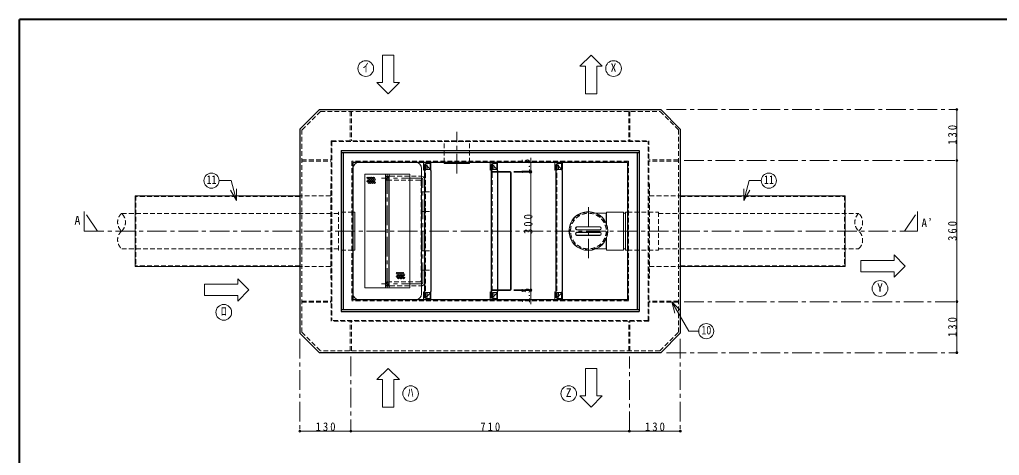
# Model space of a CAD drawing. Units: millimetres at full size, sheet at 1:10. Extents: x -2114 to 1936, y -1399 to 1411.
# Drawn here: x -2114 to 385, y 301 to 1411 of the extents above; entities that cross this region are included whole.
import ezdxf
from ezdxf.enums import TextEntityAlignment as Align

# ---------------------------------------------------------------- set-up
doc = ezdxf.new("R2010")
doc.units = ezdxf.units.MM
doc.header["$LTSCALE"] = 10
doc.header["$PDMODE"] = 32
doc.header["$PDSIZE"] = 5
doc.linetypes.add('CHAIN1', pattern=[8, 5, -1, 1, -1])
doc.linetypes.add('DASHED1', pattern=[1.8, 1.2, -0.6])
doc.layers.add('0-0_ﾚｲﾔ1', color=4, linetype='Continuous', lineweight=9)
doc.styles.add('ＭＳ ゴシック', font='')
doc.styles.get('ＭＳ ゴシック').set_extended_font_data('MS Gothic')

msp = doc.modelspace()

# ---------------------------------------------------------------- linework, layer by layer
at = {"layer": '0-0_ﾚｲﾔ1', "color": 1, "lineweight": 40}
for p in [(-2113.92, -1398.64), (1936.08, 1411.36)]:
    msp.add_line(p, (-2113.92, 1411.36), dxfattribs=at)
at = {"layer": '0-0_ﾚｲﾔ1'}
for p, q in [((-1159.64, 1250.94), (-1159.64, 1320.94)), ((-670.71, 1292.36), (-684.99, 1292.36)), ((-670.71, 1292.36), (-670.71, 1222.36)), ((-642.14, 1222.36), (-642.14, 1292.36)), ((-1202.49, 1250.94), (-1188.21, 1250.94)), ((-1173.92, 1222.36), (-1202.49, 1250.94)), ((-1145.35, 1250.94), (-1173.92, 1222.36)), ((-1159.64, 1250.94), (-1145.35, 1250.94)), ((-670.71, 1222.36), (-642.14, 1222.36)), ((276.08, 1182.36), (276.08, 1052.36)), ((-810.17, 1058.86), (-810.17, 1022.36)), ((276.08, 1052.36), (276.08, 692.36)), ((-863.17, 1023.86), (-895.17, 1023.86)), ((-895.17, 1022.36), (-863.17, 1022.36)), ((-861.67, 723.86), (-861.67, 1020.86)), ((-860.17, 723.86), (-860.17, 1020.86)), ((-573.92, 917.86), (-568.92, 917.86)), ((-692.44, 883.36), (-634.41, 883.36)), ((-692.44, 875.36), (-634.41, 875.36)), ((-692.44, 869.36), (-634.41, 869.36)), ((-692.44, 861.36), (-634.41, 861.36)), ((-573.92, 826.86), (-568.92, 826.86)), ((31.08, 797.36), (31.08, 768.79)), ((116.08, 797.36), (31.08, 797.36)), ((-1557.49, 750.94), (-1528.92, 722.36)), ((-1557.49, 736.65), (-1557.49, 750.94)), ((31.08, 768.79), (116.08, 768.79)), ((-1642.49, 736.65), (-1642.49, 708.08)), ((-1557.49, 736.65), (-1642.49, 736.65)), ((-1642.49, 708.08), (-1557.49, 708.08)), ((-863.17, 722.36), (-895.17, 722.36)), ((-895.17, 720.86), (-863.17, 720.86)), ((276.08, 692.36), (276.08, 562.36)), ((-1202.49, 493.79), (-1173.92, 522.36)), ((-1173.92, 522.36), (-1145.35, 493.79)), ((-642.14, 522.36), (-670.71, 522.36)), ((-670.71, 522.36), (-670.71, 452.36)), ((-642.14, 452.36), (-642.14, 522.36)), ((-1188.21, 493.79), (-1202.49, 493.79)), ((-1188.21, 493.79), (-1188.21, 423.79)), ((-1145.35, 493.79), (-1159.64, 493.79)), ((-642.14, 452.36), (-627.85, 452.36)), ((-1398.92, 362.36), (-1268.92, 362.36)), ((-1268.92, 362.36), (-558.92, 362.36)), ((-558.92, 362.36), (-428.92, 362.36))]:
    msp.add_line(p, q, dxfattribs=at)
at = {"layer": '0-0_ﾚｲﾔ1', "color": 5, "lineweight": 25}
for p, q in [((-1348.92, 1182.36), (-1398.92, 1132.36)), ((-1348.92, 1182.36), (-478.92, 1182.36)), ((-428.92, 1132.36), (-478.92, 1182.36)), ((-428.92, 1132.36), (-428.92, 612.36)), ((-1293.92, 1077.36), (-533.92, 1077.36)), ((-1293.92, 1077.36), (-1293.92, 667.36)), ((-533.92, 1077.36), (-533.92, 667.36)), ((-1293.92, 1072.36), (-533.92, 1072.36)), ((-1288.92, 1072.36), (-1288.92, 672.36)), ((-538.92, 1072.36), (-538.92, 672.36)), ((-1263.92, 1047.36), (-1263.92, 697.36)), ((-563.92, 1047.36), (-1263.92, 1047.36)), ((-1080.17, 702.36), (-1080.17, 1042.36)), ((-1078.67, 1042.36), (-1080.17, 1042.36)), ((-1066.64, 1030.33), (-1078.67, 1042.36)), ((-1065.17, 1026.79), (-1065.17, 717.93)), ((-910.17, 702.36), (-910.17, 1042.36)), ((-908.67, 1042.36), (-910.17, 1042.36)), ((-896.64, 1030.33), (-908.67, 1042.36)), ((-895.17, 1026.79), (-895.17, 717.93)), ((-745.17, 702.36), (-745.17, 1042.36)), ((-743.67, 1042.36), (-745.17, 1042.36)), ((-731.64, 1030.33), (-743.67, 1042.36)), ((-730.17, 1026.79), (-730.17, 717.93)), ((-563.92, 1047.36), (-563.92, 697.36)), ((-1181.17, 1007.11), (-1181.17, 737.61)), ((-1171.17, 737.61), (-1171.17, 1007.11)), ((-1078.67, 702.36), (-1080.17, 702.36)), ((-1066.64, 714.4), (-1078.67, 702.36)), ((-908.67, 702.36), (-910.17, 702.36)), ((-896.64, 714.4), (-908.67, 702.36)), ((-743.67, 702.36), (-745.17, 702.36)), ((-731.64, 714.4), (-743.67, 702.36)), ((-563.92, 697.36), (-1263.92, 697.36)), ((-1293.92, 672.36), (-533.92, 672.36)), ((-1293.92, 667.36), (-533.92, 667.36)), ((-478.92, 562.36), (-428.92, 612.36)), ((-478.92, 562.36), (-1348.92, 562.36))]:
    msp.add_line(p, q, dxfattribs=at)
at = {"layer": '0-0_ﾚｲﾔ1', "linetype": 'DASHED1'}
for p, q in [((-1346.85, 1177.36), (-1393.92, 1130.29)), ((-1346.85, 1177.36), (-480.99, 1177.36)), ((-1270.52, 1177.36), (-1270.52, 1102.36)), ((-1267.32, 1177.36), (-1267.32, 1102.36)), ((-560.52, 1177.36), (-560.52, 1102.36)), ((-557.32, 1177.36), (-557.32, 1102.36)), ((-433.92, 1130.29), (-480.99, 1177.36)), ((-1393.92, 1130.29), (-1393.92, 614.43)), ((-433.92, 1130.29), (-433.92, 614.43)), ((-1318.92, 1102.36), (-1318.92, 642.36)), ((-1318.92, 1102.36), (-508.92, 1102.36)), ((-1317.32, 1100.76), (-1317.32, 643.96)), ((-1317.32, 1100.76), (-510.52, 1100.76)), ((-1031.42, 1100.36), (-966.42, 1100.36)), ((-1031.42, 1047.36), (-1031.42, 1100.36)), ((-966.42, 1047.36), (-966.42, 1100.36)), ((-510.52, 643.96), (-510.52, 1100.76)), ((-508.92, 642.36), (-508.92, 1102.36)), ((-1393.92, 1053.96), (-1318.92, 1053.96)), ((-1393.92, 1050.76), (-1318.92, 1050.76)), ((-433.92, 1053.96), (-508.92, 1053.96)), ((-433.92, 1050.76), (-508.92, 1050.76)), ((-1077.92, 1029.36), (-1077.92, 1041.61)), ((-1065.88, 1029.36), (-1077.92, 1029.36)), ((-1074.92, 1029.36), (-1074.92, 1044.36)), ((-1066.92, 1030.61), (-1066.92, 1029.36)), ((-907.92, 1029.36), (-907.92, 1041.61)), ((-895.88, 1029.36), (-907.92, 1029.36)), ((-904.92, 1029.36), (-904.92, 1044.36)), ((-896.92, 1030.61), (-896.92, 1029.36)), ((-742.92, 1029.36), (-742.92, 1041.61)), ((-730.88, 1029.36), (-742.92, 1029.36)), ((-739.92, 1029.36), (-739.92, 1044.36)), ((-731.92, 1030.61), (-731.92, 1029.36)), ((-1092.67, 1002.11), (-1171.17, 1002.11)), ((-1168.67, 1012.11), (-1090.17, 1012.11)), ((-1090.17, 999.61), (-1090.17, 745.11)), ((-895.17, 1023.86), (-907.17, 1023.86)), ((-907.17, 1022.36), (-895.17, 1022.36)), ((-1320.52, 992.36), (-1320.52, 752.36)), ((-1320.52, 992.36), (-1318.92, 992.36)), ((-508.92, 992.36), (-507.32, 992.36)), ((-507.32, 992.36), (-507.32, 752.36)), ((-1817.32, 962.36), (-1817.32, 782.36)), ((-1398.92, 960.76), (-1817.32, 960.76)), ((-1320.52, 962.36), (-1398.92, 962.36)), ((-507.32, 962.36), (-428.92, 962.36)), ((-428.92, 960.76), (-10.52, 960.76)), ((-10.52, 962.36), (-10.52, 782.36)), ((-1300.92, 917.36), (-1853.92, 917.36)), ((-1263.92, 920.86), (-1300.92, 920.86)), ((-1300.92, 823.86), (-1300.92, 920.86)), ((-1263.67, 823.86), (-1263.67, 920.86)), ((-484.92, 917.36), (26.08, 917.36)), ((-1300.92, 827.36), (-1853.92, 827.36)), ((-484.92, 827.36), (26.08, 827.36)), ((-1263.92, 823.86), (-1300.92, 823.86)), ((-563.92, 823.86), (-484.92, 823.86)), ((-1398.92, 783.96), (-1817.32, 783.96)), ((-1320.52, 782.36), (-1398.92, 782.36)), ((-507.32, 782.36), (-428.92, 782.36)), ((-428.92, 783.96), (-10.52, 783.96)), ((-1318.92, 752.36), (-1320.52, 752.36)), ((-508.92, 752.36), (-507.32, 752.36)), ((-1092.67, 742.61), (-1171.17, 742.61)), ((-1168.67, 732.61), (-1090.17, 732.61)), ((-1077.92, 715.36), (-1077.92, 703.11)), ((-1065.88, 715.36), (-1077.92, 715.36)), ((-1074.92, 715.36), (-1074.92, 700.36)), ((-1066.92, 714.11), (-1066.92, 715.36)), ((-907.92, 715.36), (-907.92, 703.11)), ((-895.88, 715.36), (-907.92, 715.36)), ((-895.17, 722.36), (-907.17, 722.36)), ((-907.17, 720.86), (-895.17, 720.86)), ((-904.92, 715.36), (-904.92, 700.36)), ((-896.92, 714.11), (-896.92, 715.36)), ((-742.92, 715.36), (-742.92, 703.11)), ((-730.88, 715.36), (-742.92, 715.36)), ((-739.92, 715.36), (-739.92, 700.36)), ((-731.92, 714.11), (-731.92, 715.36)), ((-1393.92, 693.96), (-1318.92, 693.96)), ((-1393.92, 690.76), (-1318.92, 690.76)), ((-433.92, 693.96), (-508.92, 693.96)), ((-433.92, 690.76), (-508.92, 690.76)), ((-508.92, 642.36), (-1318.92, 642.36)), ((-510.52, 643.96), (-1317.32, 643.96)), ((-1270.52, 567.36), (-1270.52, 642.36)), ((-1267.32, 567.36), (-1267.32, 642.36)), ((-560.52, 567.36), (-560.52, 642.36)), ((-557.32, 567.36), (-557.32, 642.36)), ((-1393.92, 614.43), (-1346.85, 567.36)), ((-480.99, 567.36), (-433.92, 614.43)), ((-480.99, 567.36), (-1346.85, 567.36))]:
    msp.add_line(p, q, dxfattribs=at)
at = {"layer": '0-0_ﾚｲﾔ1', "linetype": 'CHAIN1'}
for p, q in [((-463.92, 1182.36), (276.08, 1182.36)), ((-998.92, 1019.36), (-998.92, 1125.36)), ((-418.92, 1052.36), (276.08, 1052.36)), ((-1090.17, 1007.11), (-1191.17, 1007.11)), ((-1176.17, 727.61), (-1176.17, 1017.11)), ((-1085.17, 742.61), (-1085.17, 1002.11)), ((-853.17, 1023.86), (-810.17, 1023.86)), ((-853.17, 1022.36), (-810.17, 1022.36)), ((-1068.67, 972.36), (-1090.17, 972.36)), ((-663.42, 802.86), (-663.42, 941.86)), ((-1915.59, 872.36), (-1948.92, 922.36)), ((-1948.92, 922.36), (-1948.92, 872.36)), ((-1068.67, 922.36), (-1090.17, 922.36)), ((142.74, 872.36), (176.08, 922.36)), ((176.08, 922.36), (176.08, 872.36)), ((-1948.92, 872.36), (176.08, 872.36)), ((-1068.67, 822.36), (-1090.17, 822.36)), ((-1068.67, 772.36), (-1090.17, 772.36)), ((-1090.17, 737.61), (-1191.17, 737.61)), ((-853.17, 722.36), (-810.17, 722.36)), ((-853.17, 720.86), (-810.17, 720.86)), ((-418.92, 692.36), (276.08, 692.36)), ((-1398.92, 597.36), (-1398.92, 362.36)), ((-428.92, 597.36), (-428.92, 362.36)), ((-1268.92, 552.36), (-1268.92, 362.36)), ((-558.92, 362.36), (-558.92, 552.36)), ((-463.92, 562.36), (276.08, 562.36))]:
    msp.add_line(p, q, dxfattribs=at)
at = {"layer": '0-0_ﾚｲﾔ1', "color": 7, "linetype": 'DASHED1', "lineweight": 18}
for p, q in [((-1266.92, 1050.36), (-1266.92, 694.36)), ((-560.92, 1050.36), (-1266.92, 1050.36)), ((-560.92, 1050.36), (-560.92, 694.36)), ((-1078.67, 702.36), (-1078.67, 1042.36)), ((-908.67, 702.36), (-908.67, 1042.36)), ((-743.67, 702.36), (-743.67, 1042.36)), ((-1078.67, 984.86), (-1080.17, 984.86)), ((-1078.67, 959.86), (-1080.17, 959.86)), ((-1078.67, 934.86), (-1080.17, 934.86)), ((-1078.67, 909.86), (-1080.17, 909.86)), ((-1078.67, 884.86), (-1080.17, 884.86)), ((-1078.67, 859.86), (-1080.17, 859.86)), ((-1078.67, 834.86), (-1080.17, 834.86)), ((-1078.67, 809.86), (-1080.17, 809.86)), ((-1078.67, 784.86), (-1080.17, 784.86)), ((-1078.67, 759.86), (-1080.17, 759.86)), ((-560.92, 694.36), (-1266.92, 694.36))]:
    msp.add_line(p, q, dxfattribs=at)
at = {"layer": '0-0_ﾚｲﾔ1', "color": 7, "lineweight": 18}
for p, q in [((-1263.67, 1032.11), (-1263.67, 920.86)), ((-1103.67, 1047.11), (-1248.67, 1047.11)), ((-1088.67, 712.61), (-1088.67, 1032.11)), ((-1083.92, 1027.36), (-1083.92, 1047.36)), ((-1080.92, 1041.36), (-1080.92, 1030.36)), ((-1077.92, 1044.36), (-1064.8, 1044.36)), ((-1077.92, 1041.61), (-1077.92, 1044.36)), ((-1066.92, 1030.61), (-1066.92, 1044.36)), ((-1065.88, 1029.36), (-1064.8, 1029.36)), ((-1064.8, 1029.36), (-1064.8, 1044.36)), ((-1031.42, 1044.36), (-1031.42, 1047.36)), ((-1031.42, 1044.36), (-966.42, 1044.36)), ((-966.42, 1044.36), (-966.42, 1047.36)), ((-913.92, 1027.36), (-913.92, 1047.36)), ((-910.92, 1041.36), (-910.92, 1030.36)), ((-907.92, 1044.36), (-894.8, 1044.36)), ((-907.92, 1041.61), (-907.92, 1044.36)), ((-896.92, 1030.61), (-896.92, 1044.36)), ((-895.88, 1029.36), (-894.8, 1029.36)), ((-894.8, 1029.36), (-894.8, 1044.36)), ((-748.92, 1027.36), (-748.92, 1047.36)), ((-745.92, 1041.36), (-745.92, 1030.36)), ((-742.92, 1044.36), (-729.8, 1044.36)), ((-742.92, 1041.61), (-742.92, 1044.36)), ((-731.92, 1030.61), (-731.92, 1044.36)), ((-730.88, 1029.36), (-729.8, 1029.36)), ((-729.8, 1029.36), (-729.8, 1044.36)), ((-1233.67, 727.61), (-1233.67, 1017.11)), ((-1118.67, 1017.11), (-1233.67, 1017.11)), ((-1181.17, 1007.11), (-1181.17, 1017.11)), ((-1171.17, 1007.11), (-1171.17, 1017.11)), ((-1118.67, 727.61), (-1118.67, 1017.11)), ((-1561.16, 950.27), (-1576.16, 976.25)), ((-1561.16, 950.27), (-1561.16, 980.27)), ((-266.69, 950.27), (-266.69, 980.27)), ((-266.69, 950.27), (-251.69, 976.25)), ((-1818.92, 962.36), (-1818.92, 782.36)), ((-1398.92, 962.36), (-1818.92, 962.36)), ((-428.92, 962.36), (-8.92, 962.36)), ((-8.92, 962.36), (-8.92, 782.36)), ((-1258.92, 920.86), (-1263.92, 920.86)), ((-1258.92, 823.86), (-1258.92, 920.86)), ((-616.92, 920.86), (-617.92, 917.86)), ((-616.92, 920.86), (-616.92, 889.33)), ((-573.92, 920.86), (-616.92, 920.86)), ((-573.92, 920.86), (-573.92, 823.86)), ((-568.92, 920.86), (-568.92, 823.86)), ((-568.92, 920.86), (-563.92, 920.86)), ((-692.44, 882.86), (-634.41, 882.86)), ((-692.44, 875.86), (-634.41, 875.86)), ((-692.44, 868.86), (-634.41, 868.86)), ((-692.44, 861.86), (-634.41, 861.86)), ((-617.92, 852.87), (-617.92, 826.86)), ((-616.92, 855.39), (-616.92, 823.86)), ((-643.93, 826.86), (-617.92, 826.86)), ((-617.92, 826.86), (-616.92, 823.86)), ((-1258.92, 823.86), (-1263.92, 823.86)), ((-1263.67, 823.86), (-1263.67, 712.61)), ((-573.92, 823.86), (-616.92, 823.86)), ((-568.92, 823.86), (-563.92, 823.86)), ((-1398.92, 782.36), (-1818.92, 782.36)), ((-428.92, 782.36), (-8.92, 782.36)), ((-1118.67, 727.61), (-1233.67, 727.61)), ((-1181.17, 737.61), (-1181.17, 727.61)), ((-1171.17, 737.61), (-1171.17, 727.61)), ((-1083.92, 717.36), (-1083.92, 697.36)), ((-1080.92, 703.36), (-1080.92, 714.36)), ((-1077.92, 703.11), (-1077.92, 700.36)), ((-1077.92, 700.36), (-1064.8, 700.36)), ((-1066.92, 714.11), (-1066.92, 700.36)), ((-1065.88, 715.36), (-1064.8, 715.36)), ((-1064.8, 715.36), (-1064.8, 700.36)), ((-913.92, 717.36), (-913.92, 697.36)), ((-910.92, 703.36), (-910.92, 714.36)), ((-907.92, 703.11), (-907.92, 700.36)), ((-907.92, 700.36), (-894.8, 700.36)), ((-896.92, 714.11), (-896.92, 700.36)), ((-895.88, 715.36), (-894.8, 715.36)), ((-894.8, 715.36), (-894.8, 700.36)), ((-748.92, 717.36), (-748.92, 697.36)), ((-745.92, 703.36), (-745.92, 714.36)), ((-742.92, 703.11), (-742.92, 700.36)), ((-742.92, 700.36), (-729.8, 700.36)), ((-731.92, 714.11), (-731.92, 700.36)), ((-730.88, 715.36), (-729.8, 715.36)), ((-729.8, 715.36), (-729.8, 700.36)), ((-1103.67, 697.61), (-1248.67, 697.61)), ((-450.87, 692.2), (-429.65, 670.99)), ((-450.87, 692.2), (-443.1, 663.23))]:
    msp.add_line(p, q, dxfattribs=at)
at = {"layer": '0-0_ﾚｲﾔ1'}
for points in [[(-1159.64, 1320.94), (-1188.21, 1320.94), (-1188.21, 1250.94)], [(-684.99, 1292.36), (-656.42, 1320.94), (-627.85, 1292.36), (-642.14, 1292.36)], [(-810.17, 1022.36), (-810.17, 722.36), (-810.17, 685.86)], [(116.08, 797.36), (116.08, 811.65), (144.65, 783.08)], [(144.65, 783.08), (116.08, 754.51), (116.08, 768.79)], [(-1528.92, 722.36), (-1557.49, 693.79), (-1557.49, 708.08)], [(-1188.21, 423.79), (-1159.64, 423.79), (-1159.64, 493.79)], [(-627.85, 452.36), (-656.42, 423.79), (-684.99, 452.36), (-670.71, 452.36)]]:
    msp.add_lwpolyline(points, dxfattribs=at)
at = {"layer": '0-0_ﾚｲﾔ1', "color": 5, "lineweight": 25}
msp.add_lwpolyline([(-1398.92, 1132.36), (-1398.92, 612.36), (-1348.92, 562.36)], dxfattribs=at)
at = {"layer": '0-0_ﾚｲﾔ1', "color": 7, "lineweight": 18}
for points in [[(-1561.16, 950.27), (-1574.71, 1000.87), (-1605.35, 1000.87)], [(-266.69, 950.27), (-253.13, 1000.87), (-222.49, 1000.87)], [(-643.93, 917.86), (-617.92, 917.86), (-617.92, 891.86)], [(-450.87, 692.2), (-407.59, 617.24), (-382.12, 617.24)]]:
    msp.add_lwpolyline(points, dxfattribs=at)
at = {"layer": '0-0_ﾚｲﾔ1', "linetype": 'DASHED1'}
msp.add_lwpolyline([(-563.92, 920.86), (-484.92, 920.86), (-484.92, 823.86)], dxfattribs=at)
at = {"layer": '0-0_ﾚｲﾔ1', "color": 7, "lineweight": 18}
for centre, radius in [((-1231.06, 1286.65), 20), ((-599.28, 1286.65), 20), ((-1624.64, 1000.87), 19.29), ((-203.2, 1000.87), 19.29), ((-663.42, 872.36), 49.5), ((80.36, 725.94), 20), ((-1593.21, 665.22), 20), ((-362.83, 617.24), 19.29), ((-1116.78, 458.08), 20), ((-713.56, 458.08), 20)]:
    msp.add_circle(centre, radius, dxfattribs=at)
at = {"layer": '0-0_ﾚｲﾔ1'}
for centre in [(-1226.11, 1007.75), (-1226.11, 999.75), (-1223.61, 1003.75), (-1221.11, 1007.75), (-1221.11, 999.75), (-1218.61, 1003.75), (-1216.11, 1007.75), (-1216.11, 999.75), (-1213.61, 1003.75), (-1211.11, 1007.75), (-1211.11, 999.75), (-1208.61, 1003.75), (-1223.61, 995.75), (-1218.61, 995.75), (-1213.61, 995.75), (-1208.61, 995.75), (-1151.2, 764.92), (-1151.2, 756.92), (-1148.7, 760.92), (-1148.7, 752.92), (-1146.2, 764.92), (-1146.2, 756.92), (-1143.7, 760.92), (-1143.7, 752.92), (-1141.2, 764.92), (-1141.2, 756.92), (-1138.7, 760.92), (-1138.7, 752.92), (-1136.2, 764.92), (-1136.2, 756.92), (-1133.7, 760.92), (-1133.7, 752.92)]:
    msp.add_circle(centre, 2, dxfattribs=at)
at = {"layer": '0-0_ﾚｲﾔ1', "linetype": 'DASHED1'}
for radius in [48.5, 45.5]:
    msp.add_circle((-663.42, 872.36), radius, dxfattribs=at)
at = {"layer": '0-0_ﾚｲﾔ1', "color": 7, "lineweight": 18}
for centre, radius, start, end in [((-1248.67, 1032.11), 15, 90, 180), ((-1103.67, 1032.11), 15, 0, 90), ((-1083.92, 1030.36), 3, 270, 0), ((-1077.92, 1041.36), 3, 90, 180), ((-1066.92, 1047.36), 3, 270, 0), ((-913.92, 1030.36), 3, 270, 0), ((-907.92, 1041.36), 3, 90, 180), ((-896.92, 1047.36), 3, 270, 0), ((-748.92, 1030.36), 3, 270, 0), ((-742.92, 1041.36), 3, 90, 180), ((-731.92, 1047.36), 3, 270, 0), ((-692.44, 879.36), 3.5, 90, 270), ((-634.41, 879.36), 3.5, 270, 90), ((-692.44, 865.36), 3.5, 90, 270), ((-634.41, 865.36), 3.5, 270, 90), ((-1248.67, 712.61), 15, 180, 270), ((-1103.67, 712.61), 15, 270, 0), ((-1083.92, 714.36), 3, 0, 90), ((-1077.92, 703.36), 3, 180, 270), ((-1066.92, 697.36), 3, 0, 90), ((-913.92, 714.36), 3, 0, 90), ((-907.92, 703.36), 3, 180, 270), ((-896.92, 697.36), 3, 0, 90), ((-748.92, 714.36), 3, 0, 90), ((-742.92, 703.36), 3, 180, 270), ((-731.92, 697.36), 3, 0, 90)]:
    msp.add_arc(centre, radius, start, end, dxfattribs=at)
at = {"layer": '0-0_ﾚｲﾔ1', "color": 5, "lineweight": 25}
for centre, start, end in [((-1070.17, 1026.79), 360, 45), ((-900.17, 1026.79), 360, 45), ((-735.17, 1026.79), 360, 45), ((-1176.17, 1007.11), 0, 180), ((-1176.17, 737.61), 180, 0), ((-1070.17, 717.93), 315, 0), ((-900.17, 717.93), 315, 0), ((-735.17, 717.93), 315, 0)]:
    msp.add_arc(centre, 5, start, end, dxfattribs=at)
at = {"layer": '0-0_ﾚｲﾔ1', "linetype": 'DASHED1'}
for centre, radius, start, end in [((-907.17, 1025.36), 3, 180, 270), ((-907.17, 1025.36), 1.5, 180, 270), ((-1171.17, 1012.11), 10, 180, 270), ((-1168.67, 1014.61), 2.5, 180, 270), ((-1092.67, 999.61), 2.5, 0, 90), ((-1090.17, 1002.11), 10, 0, 90), ((-1833.61, 894.86), 30.31, 132.07502, 227.92498), ((-1874.23, 894.86), 30.31, 312.07502, 47.92498), ((46.39, 894.86), 30.31, 132.07502, 227.92498), ((5.77, 894.86), 30.31, 312.07502, 47.92498), ((-1833.61, 849.86), 30.31, 132.07502, 227.92498), ((5.77, 849.86), 30.31, 312.07502, 47.92498), ((-1171.17, 732.61), 10, 90, 180), ((-1168.67, 730.11), 2.5, 90, 180), ((-1092.67, 745.11), 2.5, 270, 0), ((-1090.17, 742.61), 10, 270, 0), ((-907.17, 719.36), 3, 90, 180), ((-907.17, 719.36), 1.5, 90, 180)]:
    msp.add_arc(centre, radius, start, end, dxfattribs=at)
at = {"layer": '0-0_ﾚｲﾔ1', "color": 7, "linetype": 'DASHED1', "lineweight": 18}
for centre, start, end in [((-1176.17, 1007.11), 180, 0), ((-1176.17, 737.61), 0, 180)]:
    msp.add_arc(centre, 5, start, end, dxfattribs=at)
at = {"layer": '0-0_ﾚｲﾔ1', "linetype": 'CHAIN1'}
for centre, start, end in [((-1171.17, 1012.11), 180, 270), ((-1090.17, 1002.11), 0, 90), ((-1171.17, 732.61), 90, 180), ((-1090.17, 742.61), 270, 0)]:
    msp.add_arc(centre, 5, start, end, dxfattribs=at)
at = {"layer": '0-0_ﾚｲﾔ1'}
for centre, radius, start, end in [((-863.17, 1020.86), 3, 0, 90), ((-863.17, 1020.86), 1.5, 0, 90), ((-692.44, 879.36), 4, 90, 270), ((-634.41, 879.36), 4, 270, 90), ((-692.44, 865.36), 4, 90, 270), ((-634.41, 865.36), 4, 270, 90), ((-863.17, 723.86), 3, 270, 0), ((-863.17, 723.86), 1.5, 270, 0)]:
    msp.add_arc(centre, radius, start, end, dxfattribs=at)
for p in [(276.08, 1182.36), (276.08, 1052.36), (-810.17, 1023.86), (-810.17, 1022.36), (-810.17, 722.36), (-810.17, 720.86), (276.08, 692.36), (276.08, 562.36), (-1398.92, 362.36), (-1268.92, 362.36), (-558.92, 362.36), (-428.92, 362.36)]:
    msp.add_point(p, dxfattribs=at)

# ---------------------------------------------------------------- texts
at = {"layer": '0-0_ﾚｲﾔ1', "color": 7, "style": 'ＭＳ ゴシック'}
for s, p in [('ｲ', (-1238.56, 1271.65)), ('X', (-606.78, 1271.65)), ('A', (-1973.92, 882.36)), ('Y', (72.86, 710.94)), ('ﾛ', (-1600.71, 650.22)), ('ﾊ', (-1124.28, 443.08)), ('Z', (-721.06, 443.08))]:
    msp.add_text(s, height=21.99, dxfattribs=at).set_placement(p, align=Align.BOTTOM_LEFT)
at = {"layer": '0-0_ﾚｲﾔ1', "color": 7, "style": 'ＭＳ ゴシック', "width": 0.85}
for p in [(-805.67, 1018.24), (-805.67, 688.99)]:
    msp.add_text('1.5', height=21.99, rotation=90, dxfattribs=at).set_placement(p, align=Align.BOTTOM_LEFT)
for s, p in [('11', (-1637.14, 985.87)), ('11', (-215.7, 985.87)), ('10', (-375.33, 602.24))]:
    msp.add_text(s, height=21.99, dxfattribs=at).set_placement(p, align=Align.BOTTOM_LEFT)
at = {"layer": '0-0_ﾚｲﾔ1', "color": 7, "char_height": 21.99, "attachment_point": 7, "rotation": 90, "style": 'ＭＳ ゴシック'}
for s, insert in [('\\T1.38;\\W0.9;130', (276.08, 1092.36)), ('\\T1.38;\\W0.9;300', (-805.67, 864.86)), ('\\T1.38;\\W0.9;360', (276.08, 847.36)), ('\\T1.38;\\W0.9;130', (276.08, 602.36))]:
    msp.add_mtext(s, dxfattribs=dict(at, insert=insert))
at = {"layer": '0-0_ﾚｲﾔ1', "color": 7, "char_height": 21.99, "attachment_point": 7, "style": 'ＭＳ ゴシック'}
for s, insert in [('\\T1.24;\\W0.95;A’', (186.08, 882.36)), ('\\T1.38;\\W0.9;130', (-1358.92, 362.36)), ('\\T1.38;\\W0.9;710', (-938.92, 362.36)), ('\\T1.38;\\W0.9;130', (-518.92, 362.36))]:
    msp.add_mtext(s, dxfattribs=dict(at, insert=insert))

doc.saveas('drawing.dxf')
